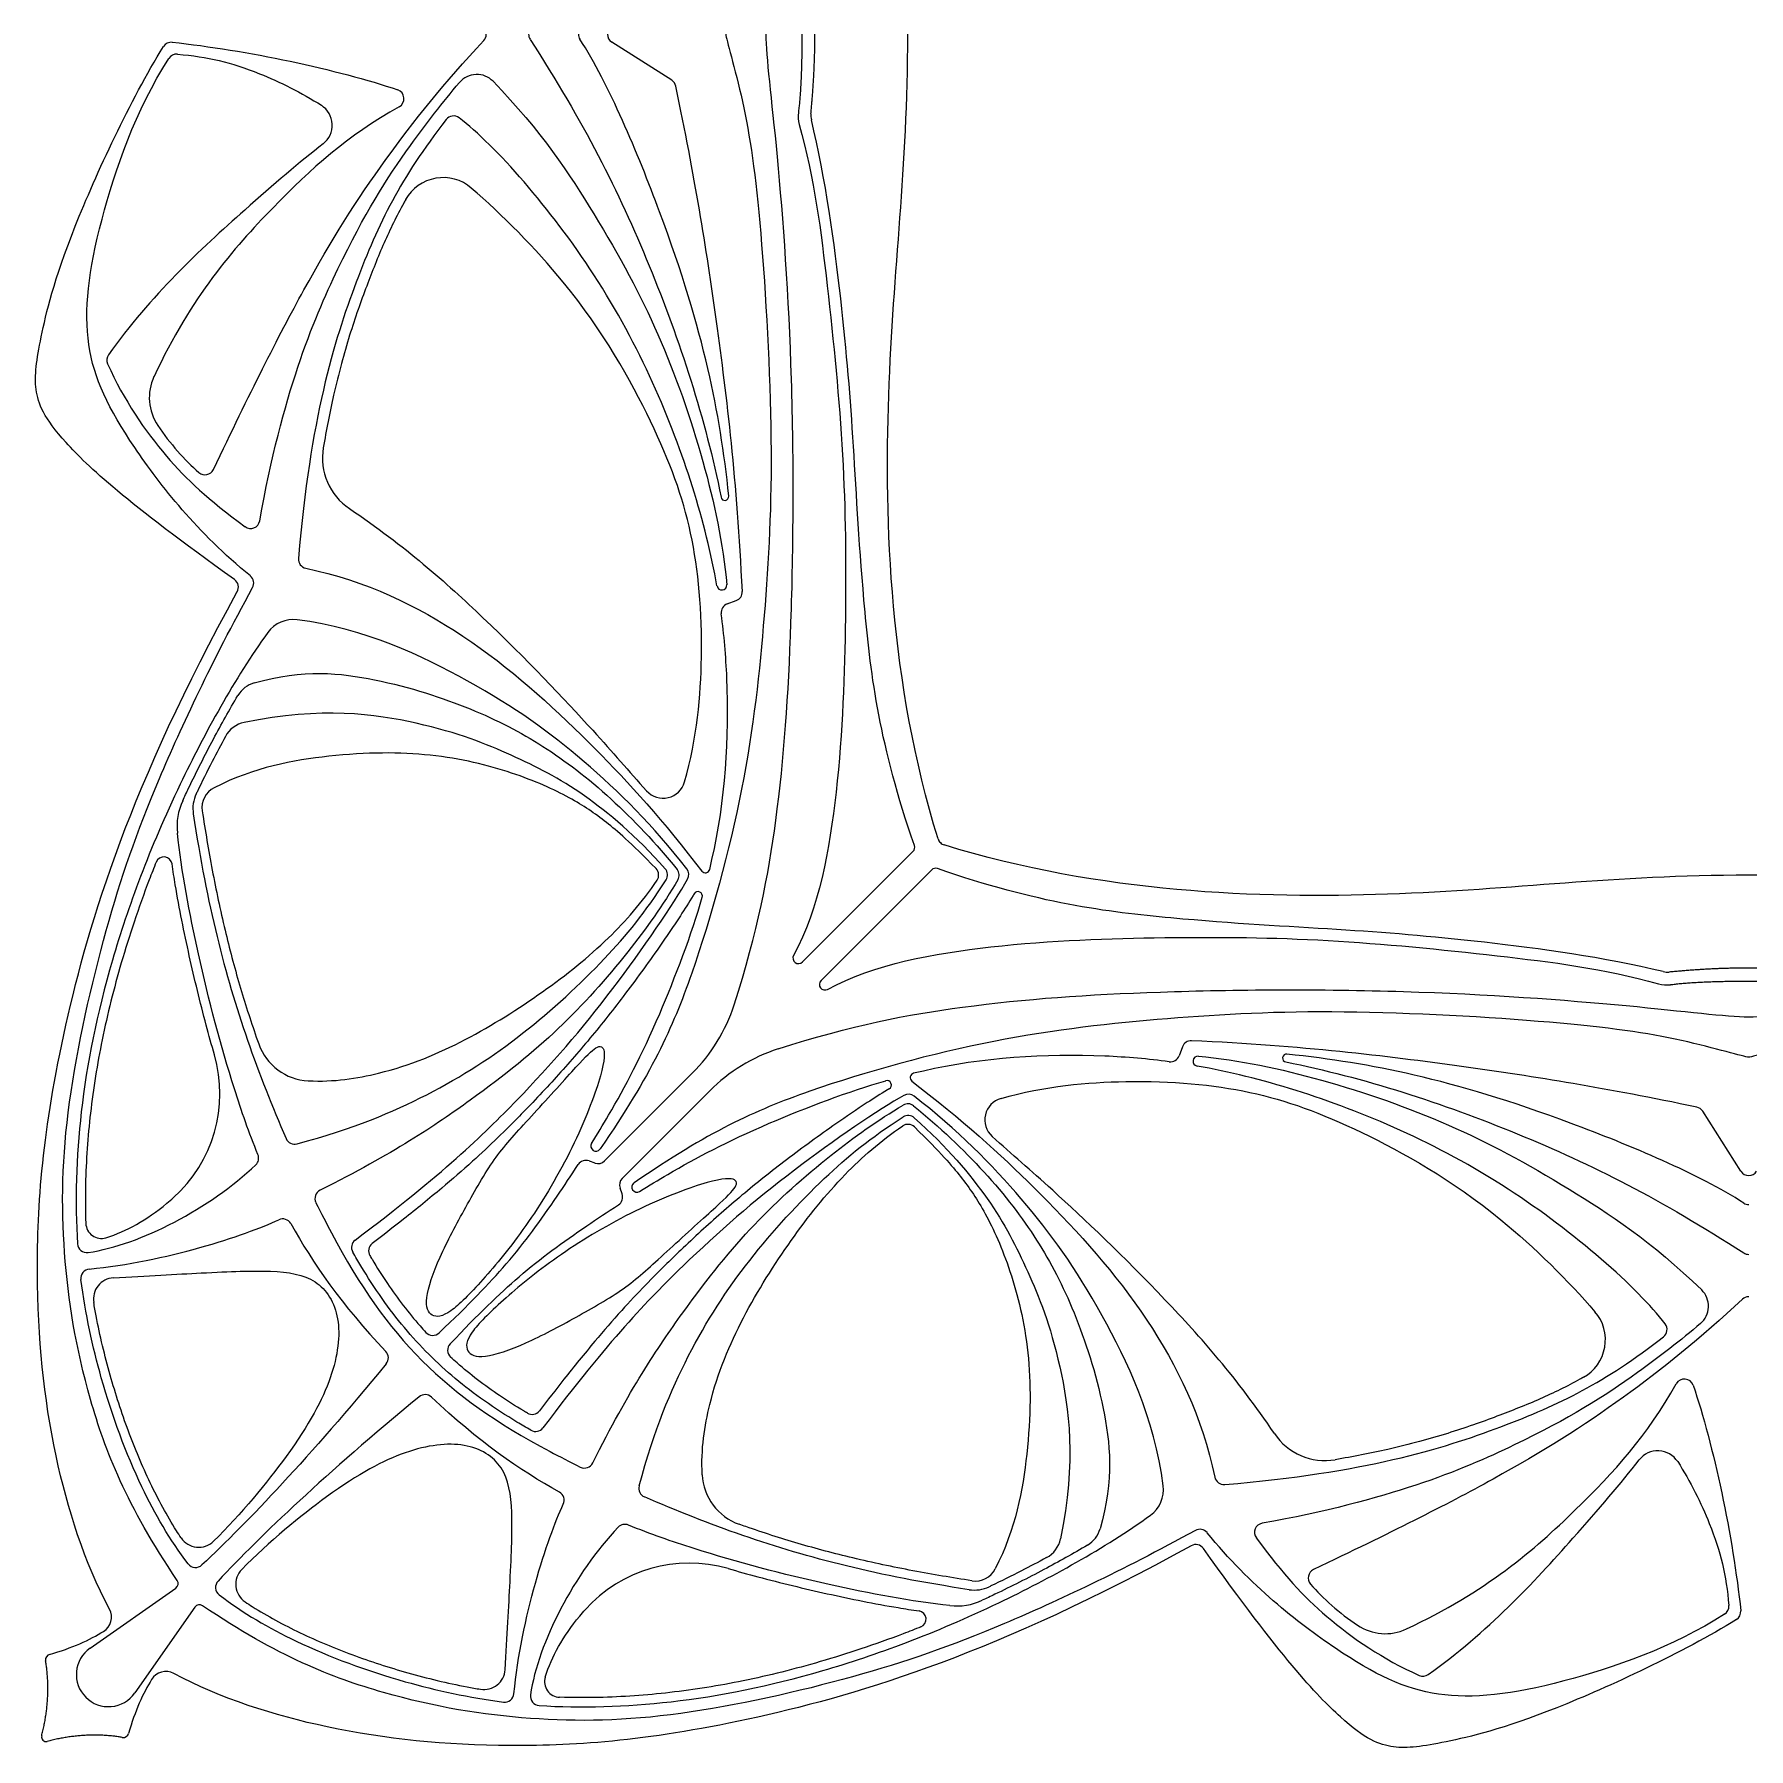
# Model space of a CAD drawing. Header units: millimetres. Extents: x -143 to 143, y -142 to 141.
# Drawn here: x -45.26 to 0.4, y -42.63 to 3.04 of the extents above; entities that cross this region are included whole.
import ezdxf

# ---------------------------------------------------------------- set-up
doc = ezdxf.new("R2010")
doc.units = ezdxf.units.MM
doc.header["$MEASUREMENT"] = 0
doc.layers.add('Layer 03', color=5, linetype='Continuous')

msp = doc.modelspace()

# ---------------------------------------------------------------- linework, layer by layer
at = {"layer": 'Layer 03'}
for p, q in [((-28.281, 1.815), (-29.878, 2.829)), ((-26.8, -12.133), (-26.562, -12.046)), ((-27.644, -19.038), (-27.479, -19.251)), ((-27.27, -19.205), (-27.208, -18.943)), ((-24.799, -21.671), (-21.852, -18.724)), ((-21.357, -19.219), (-24.304, -22.166)), ((-14.678, -23.93), (-14.766, -24.168)), ((-30.068, -26.968), (-27.734, -24.635)), ((-21.575, -24.576), (-21.838, -24.637)), ((-29.601, -27.435), (-27.268, -25.102)), ((-21.884, -24.846), (-21.671, -25.011)), ((0.196, -27.245), (-0.818, -25.648)), ((-30.479, -26.97), (-30.328, -27.025)), ((-29.603, -27.846), (-29.658, -27.695)), ((-43.774, -39.949), (-41.489, -38.349)), ((-40.982, -38.856), (-42.582, -41.141))]:
    msp.add_line(p, q, dxfattribs=at)
for centre, radius, start, end in [((-41.609, 2.58), 0.247, 83.9891, 148.4379), ((-33.469, 3.038), 0.247, 317.0522, 0), ((-31.846, 3.038), 0.247, 180, 212.9267), ((-30.517, 3.038), 0.247, 180, 212.7482), ((-29.745, 3.038), 0.247, 180, 237.5819), ((-41.469, 2.263), 0.247, 84.9216, 147.5141), ((-33.473, 1.364), 0.604, 44.1721, 139.7837), ((-35.659, 1.324), 0.247, 299.5316, 71.0611), ((-28.413, 1.606), 0.247, 11.8517, 57.5819), ((-37.954, 0.616), 0.63, 307.9583, 57.2054), ((-24.119, 0.853), 0.796, 172.425, 195.6414), ((-24.09, 0.875), 0.486, 174.3711, 193.7154), ((-34.093, 0.615), 0.247, 52.742, 142.0675), ((-34.367, -1.925), 1.146, 49.2513, 150.7966), ((-43.08, -5.64), 0.247, 144.5926, 204.1641), ((-40.867, -6.642), 1.328, 154.9843, 213.8034), ((-35.957, -8.246), 1.627, 170.4368, 236.0664), ((-40.71, -8.449), 0.247, 228.7295, 334.5117), ((-26.865, -9.272), 0.105, 191.1636, 5.9408), ((-39.498, -9.878), 0.247, 233.5306, 349.7736), ((-37.977, -10.942), 0.247, 175.1006, 258.3727), ((-39.661, -11.58), 0.247, 331.2379, 50.7295), ((-40.069, -11.689), 0.247, 331.1345, 54.4149), ((-26.945, -11.633), 0.131, 189.9559, 5.0461), ((-26.647, -11.814), 0.247, 290.1191, 2.7053), ((-26.715, -12.365), 0.247, 110.1191, 187.5772), ((-38.361, -13.386), 0.837, 82.6767, 144.2453), ((-39.197, -14.952), 0.742, 105.9484, 149.3055), ((-39.517, -16.018), 0.742, 101.6873, 151.576), ((-28.508, -16.716), 0.593, 221.8908, 344.2035), ((-40.11, -17.589), 0.924, 154.5163, 188.7168), ((-40.197, -17.56), 0.596, 117.0138, 188.6688), ((-39.839, -18.061), 1.618, 155.0465, 186.2758), ((-21.957, -18.619), 0.148, 315, 19.2621), ((-20.951, -18.318), 0.247, 197.1994, 225), ((-20.951, -18.318), 0.247, 225, 252.8006), ((-41.808, -19.093), 0.221, 8.3798, 158.1749), ((-21.252, -19.324), 0.148, 70.7379, 135), ((-28.875, -19.357), 0.247, 326.011, 44.0779), ((-28.64, -19.352), 0.247, 327.4498, 41.792), ((-28.328, -19.359), 0.247, 329.2452, 38.9435), ((-28.073, -19.344), 0.247, 331.1518, 37.7067), ((-27.385, -19.178), 0.119, 217.8753, 346.8825), ((-27.582, -19.917), 0.119, 344.109, 149.229), ((-24.904, -21.567), 0.148, 151.4633, 315), ((-24.199, -22.271), 0.148, 135, 298.5367), ((-1.779, -21.487), 0.796, 254.3586, 277.575), ((-1.758, -21.457), 0.486, 256.2846, 275.6289), ((-30.962, -21.407), 4.565, 315, 342.0456), ((-44.036, -25.177), 3.722, 311.7701, 16.0845), ((-37.888, -23.36), 1.478, 199.464, 267.163), ((-24.04, -28.33), 4.565, 107.9544, 135), ((-14.998, -24.083), 0.247, 262.4228, 339.8809), ((-14.446, -24.015), 0.247, 87.2947, 159.8809), ((-14.266, -24.313), 0.131, 84.9539, 260.0441), ((-11.905, -24.232), 0.105, 84.0592, 258.8364), ((-21.811, -24.752), 0.119, 103.1175, 232.1247), ((-22.55, -24.949), 0.119, 300.771, 105.891), ((-21.992, -25.695), 0.247, 51.0565, 120.7548), ((-21.977, -25.441), 0.247, 52.2933, 118.8482), ((-19.349, -25.875), 0.593, 105.7965, 228.1092), ((-1.027, -25.78), 0.247, 32.4181, 78.1483), ((-21.99, -26.242), 0.247, 45.9221, 123.989), ((-21.984, -26.008), 0.247, 48.208, 122.5502), ((-38.326, -26.275), 0.247, 203.5129, 285.0865), ((-39.531, -26.895), 0.247, 313.5418, 22.1524), ((-30.301, -26.576), 0.135, 148.1628, 325.4201), ((-30.564, -27.202), 0.247, 69.7754, 147.1486), ((-30.242, -26.794), 0.247, 249.7754, 315), ((0.405, -27.112), 0.247, 212.4181, 270), ((0.405, -27.112), 0.247, 270, 327.5819), ((-37.536, -27.972), 0.247, 116.5466, 206.4459), ((-29.835, -27.932), 0.247, 302.8514, 20.2246), ((-29.426, -27.609), 0.247, 135, 200.2246), ((-29.209, -27.668), 0.135, 124.5799, 301.8372), ((0.405, -27.885), 0.247, 237.2518, 270), ((-43.474, -28.621), 0.413, 181.983, 287.3952), ((-38.64, -28.761), 0.247, 28.9834, 115.0222), ((-43.861, -29.166), 0.247, 183.8133, 278.3792), ((-36.563, -29.276), 0.247, 127.0624, 209.8555), ((-36.109, -29.366), 0.247, 127.3064, 210.7805), ((0.405, -29.213), 0.247, 237.0733, 270), ((-43.771, -30.096), 0.247, 95.3661, 187.2232), ((-43.119, -30.648), 0.564, 93.5583, 189.5287), ((-1.269, -30.841), 0.604, 310.2163, 45.8279), ((0.405, -30.837), 0.247, 90, 132.9478), ((-4.558, -31.734), 1.146, 299.2034, 40.7487), ((-2.018, -31.461), 0.247, 307.9325, 37.258), ((-34.646, -31.371), 0.247, 222.5164, 313.5754), ((-34.004, -32.014), 0.247, 136.4246, 227.4836), ((-36.075, -32.216), 0.247, 320.6114, 43.5058), ((-1.309, -33.026), 0.247, 18.9389, 150.4684), ((-34.849, -33.442), 0.247, 46.4942, 129.3886), ((-31.999, -33.476), 0.247, 239.2195, 322.6936), ((-31.909, -33.93), 0.247, 240.1445, 322.9376), ((-10.879, -33.324), 1.627, 213.9336, 279.5632), ((-2.017, -35.321), 0.63, 32.7946, 142.0417), ((-30.605, -34.903), 0.247, 243.5541, 333.4534), ((-25.993, -35.255), 1.478, 182.837, 250.536), ((-13.574, -35.344), 0.247, 191.6273, 274.8994), ((-31.393, -36.007), 0.247, 334.9778, 61.0166), ((-28.908, -35.693), 0.247, 164.9135, 246.4871), ((-16.019, -35.728), 0.837, 305.7547, 7.3233), ((-29.527, -36.898), 0.247, 67.8476, 136.4582), ((-17.585, -36.565), 0.742, 300.6945, 344.0516), ((-14.213, -37.028), 0.247, 39.2705, 118.7621), ((-12.511, -36.865), 0.247, 100.2264, 216.4694), ((-40.88, -36.697), 0.564, 213.5479, 314.4495), ((-18.651, -36.884), 0.742, 298.424, 348.3127), ((-14.322, -37.436), 0.247, 35.5851, 118.8655), ((-40.963, -37.552), 0.247, 217.5155, 313.3766), ((-39.33, -38.247), 0.564, 135.5505, 236.4521), ((-27.81, -41.403), 3.722, 73.9155, 138.2299), ((-20.193, -37.564), 0.596, 261.3312, 332.9862), ((-11.082, -38.077), 0.247, 115.4883, 221.2705), ((-41.574, -38.228), 0.148, 305, 33.9945), ((-40.185, -38.33), 0.247, 136.6234, 232.4845), ((-20.221, -37.477), 0.924, 261.2832, 295.4837), ((-40.861, -38.941), 0.148, 56.0055, 145), ((-20.694, -37.206), 1.618, 263.7242, 294.9535), ((-43.648, -39.121), 0.446, 301.4581, 28.2117), ((-21.726, -39.175), 0.221, 291.8251, 81.6202), ((-0.37, -38.837), 0.247, 302.4859, 5.0784), ((-0.053, -38.976), 0.247, 301.5621, 6.0109), ((-9.275, -38.234), 1.328, 236.1966, 295.0157), ((-44.812, -40.257), 0.148, 105.5888, 189.6245), ((-43.283, -40.65), 0.856, 125, 225), ((-41.754, -41.015), 0.446, 61.7883, 148.5419), ((-33.281, -40.486), 0.564, 260.4713, 356.4417), ((-31.254, -40.842), 0.413, 162.6048, 268.017), ((-8.273, -40.447), 0.247, 245.8359, 305.4074), ((-43.283, -40.65), 0.856, 225, 325), ((-32.728, -41.138), 0.247, 262.7768, 354.6339), ((-31.799, -41.228), 0.247, 171.6208, 266.1867), ((-44.947, -42.315), 0.119, 165.7494, 225), ((-44.947, -42.315), 0.119, 225, 284.2506), ((-42.89, -42.179), 0.148, 260.3755, 344.4112)]:
    msp.add_arc(centre, radius, start, end, dxfattribs=at)
for points, degree in [([(-41.583, 2.826), (-39.634, 2.621), (-37.156, 2.099), (-35.579, 1.558)], 3), ([(-24.814, 3.038), (-24.814, 1.67), (-24.908, 0.958)], 2), ([(-24.574, 0.923), (-24.467, 2.006), (-24.467, 3.038)], 2), ([(-41.97, -7.38), (-41.646, -7.864), (-41.254, -8.3), (-40.873, -8.635)], 3), ([(0.405, -21.834), (-0.627, -21.834), (-1.71, -21.941)], 2), ([(2.52, -21.941), (1.437, -21.834), (0.405, -21.834)], 2), ([(-1.675, -22.275), (-0.963, -22.181), (0.405, -22.181)], 2), ([(0.405, -22.181), (1.773, -22.181), (2.484, -22.275)], 2), ([(-33.764, -28.198), (-34.01, -28.646), (-34.508, -29.568), (-34.903, -30.728), (-34.702, -31.164), (-34.232, -31.096), (-33.365, -30.222), (-32.177, -28.793), (-30.936, -26.761), (-30.103, -24.655), (-30.035, -23.882), (-30.313, -23.907), (-30.789, -24.43), (-32.179, -25.958), (-33.027, -26.879), (-33.517, -27.749), (-33.764, -28.198)], 3), ([(-43.825, -29.41), (-42.431, -29.205), (-40.581, -28.233), (-39.361, -27.074)], 3), ([(-30.83, -31.131), (-31.278, -31.378), (-32.201, -31.875), (-33.361, -32.27), (-33.797, -32.069), (-33.729, -31.599), (-32.855, -30.732), (-31.426, -29.544), (-29.394, -28.303), (-27.288, -27.47), (-26.515, -27.402), (-26.54, -27.68), (-27.063, -28.156), (-28.591, -29.546), (-29.512, -30.394), (-30.382, -30.884), (-30.83, -31.131)], 3), ([(-43.794, -29.85), (-41.783, -29.661), (-39.646, -28.957), (-38.745, -28.537)], 3), ([(-38.424, -28.641), (-37.844, -29.688), (-37.077, -30.801), (-35.896, -32.046)], 3), ([(-35.884, -32.373), (-37.951, -34.891), (-39.548, -36.555), (-40.793, -37.732)], 3), ([(-35.006, -33.251), (-37.524, -35.319), (-39.188, -36.915), (-40.365, -38.16)], 3), ([(-31.274, -35.791), (-32.321, -35.211), (-33.434, -34.444), (-34.679, -33.263)], 3), ([(-1.075, -32.946), (-0.534, -34.523), (-0.012, -37.001), (0.193, -38.95)], 3), ([(-32.482, -41.161), (-32.293, -39.15), (-31.59, -37.013), (-31.17, -36.112)], 3), ([(-29.707, -36.728), (-30.866, -37.948), (-31.838, -39.798), (-32.043, -41.192)], 3), ([(-11.268, -38.24), (-10.933, -38.621), (-10.497, -39.013), (-10.013, -39.337)], 3), ([(-44.852, -40.114), (-44.259, -39.949), (-43.776, -39.722), (-43.415, -39.501)], 3), ([(-45.062, -42.285), (-44.796, -41.237), (-44.958, -40.282)], 2), ([(-42.134, -40.782), (-42.355, -41.144), (-42.582, -41.626), (-42.747, -42.219)], 3), ([(-42.915, -42.325), (-43.87, -42.163), (-44.918, -42.43)], 2)]:
    msp.add_open_spline(points, degree=degree, dxfattribs=at)
for points, knots in [([(-40.486, -8.556), (-39.519, -6.525), (-37.995, -3.474), (-36.026, -0.349), (-34.333, 1.747), (-33.289, 2.869)], [1629.094708, 1629.094708, 1629.094708, 1629.094708, 1633.655394, 1638.427384, 1642.973061, 1642.973061, 1642.973061, 1642.973061]), ([(-32.054, 2.903), (-30.631, 0.707), (-28.768, -2.971), (-27.374, -7.23), (-26.968, -9.292)], [94.854055, 94.854055, 94.854055, 94.854055, 101.606517, 108.324755, 108.324755, 108.324755, 108.324755]), ([(-26.761, -9.261), (-26.881, -8.102), (-27.229, -5.89), (-28.382, -2.04), (-29.957, 1.71), (-30.725, 2.904)], [54.449564, 54.449564, 54.449564, 54.449564, 58.676529, 63.154669, 67.4683, 67.4683, 67.4683, 67.4683]), ([(-26.84, 3.038), (-26.84, 2.92), (-26.349, 1.379), (-25.894, -1.73), (-25.538, -8.074), (-25.777, -12.412), (-26.26, -16.946), (-27.702, -22.219), (-28.825, -24.671), (-30.19, -26.652)], [408.092154, 408.092154, 408.092154, 408.092154, 412.540223, 416.988293, 421.436363, 425.884433, 430.332502, 434.780572, 439.180656, 439.180656, 439.180656, 439.180656]), ([(-26.62, -22.814), (-25.983, -20.849), (-25.385, -17.65), (-25.055, -12.959), (-25.005, -6.07), (-25.468, 0.294), (-25.764, 2.442), (-25.764, 3.038)], [287.238288, 287.238288, 287.238288, 287.238288, 291.993526, 297.458454, 302.923381, 308.388309, 313.853237, 313.853237, 313.853237, 313.853237]), ([(-21.187, -18.391), (-22.478, -14.22), (-22.76, -5.677), (-21.995, -0.607), (-21.995, 3.038)], [397.042941, 397.042941, 397.042941, 397.042941, 407.95336, 418.97212, 418.97212, 418.97212, 418.97212]), ([(-39.925, -11.488), (-42.831, -9.408), (-44.851, -7.54), (-45.316, -6.437), (-45.144, -5.252), (-44.549, -2.685), (-42.699, 1.277), (-41.82, 2.709)], [1590.525589, 1590.525589, 1590.525589, 1590.525589, 1594.060987, 1597.668066, 1601.275145, 1604.882225, 1608.380481, 1608.380481, 1608.380481, 1608.380481]), ([(-39.504, -11.389), (-40.919, -10.232), (-42.917, -7.681), (-44.058, -5.356), (-43.706, -2.291), (-42.559, 1.012), (-41.678, 2.395)], [2688.279181, 2688.279181, 2688.279181, 2688.279181, 2692.279905, 2696.429842, 2700.579779, 2704.47507, 2704.47507, 2704.47507, 2704.47507]), ([(-41.447, 2.509), (-40.63, 2.436), (-39.606, 2.201), (-38.128, 1.478), (-37.613, 1.146)], [2704.748181, 2704.748181, 2704.748181, 2704.748181, 2707.243345, 2708.960402, 2708.960402, 2708.960402, 2708.960402]), ([(-39.255, -9.922), (-38.644, -6.536), (-37.023, -2.633), (-35.513, -0.228), (-34.376, 1.233), (-33.935, 1.754)], [2724.523154, 2724.523154, 2724.523154, 2724.523154, 2729.243054, 2734.141099, 2737.297678, 2737.297678, 2737.297678, 2737.297678]), ([(-33.04, 1.785), (-31.754, 0.461), (-30.133, -2.008), (-28.584, -4.886), (-27.405, -8.227), (-26.91, -10.539), (-26.814, -11.622)], [2738.3174, 2738.3174, 2738.3174, 2738.3174, 2741.948474, 2745.996966, 2750.045458, 2753.800512, 2753.800512, 2753.800512, 2753.800512]), ([(-26.4, -11.802), (-26.541, -8.833), (-27.063, -4.511), (-27.664, -0.759), (-28.171, 1.657)], [2804.464857, 2804.464857, 2804.464857, 2804.464857, 2811.468013, 2818.316885, 2818.316885, 2818.316885, 2818.316885]), ([(-35.537, 1.109), (-36.929, 0.321), (-38.839, -1.39), (-41.079, -3.957), (-42.07, -6.08)], [1615.31242, 1615.31242, 1615.31242, 1615.31242, 1620.413652, 1625.577846, 1625.577846, 1625.577846, 1625.577846]), ([(-34.288, 0.766), (-35.509, -0.8), (-36.684, -3.201), (-37.902, -7.173), (-38.223, -10.921)], [2768.780243, 2768.780243, 2768.780243, 2768.780243, 2775.125265, 2781.593551, 2781.593551, 2781.593551, 2781.593551]), ([(-27.075, -11.656), (-27.226, -10.796), (-27.858, -8.263), (-29.906, -3.416), (-32.98, 0.078), (-33.944, 0.811)], [2754.206812, 2754.206812, 2754.206812, 2754.206812, 2757.194284, 2762.984714, 2768.390487, 2768.390487, 2768.390487, 2768.390487]), ([(-24.886, 0.639), (-24.48, -0.81), (-24.118, -3.679), (-23.662, -8.225), (-23.625, -12.455), (-23.769, -16.937), (-24.353, -20.244), (-25.034, -21.496)], [161.151419, 161.151419, 161.151419, 161.151419, 165.639025, 170.293036, 174.947047, 179.601059, 183.895492, 183.895492, 183.895492, 183.895492]), ([(-21.817, -18.57), (-22.744, -15.916), (-23.216, -12.087), (-23.429, -7.807), (-23.706, -4.324), (-24.177, -0.817), (-24.562, 0.76)], [188.707392, 188.707392, 188.707392, 188.707392, 193.677056, 198.701356, 203.725657, 208.665815, 208.665815, 208.665815, 208.665815]), ([(-37.566, 0.119), (-38.177, -0.357), (-39.971, -1.891), (-42.16, -3.919), (-43.281, -5.497)], [2710.176157, 2710.176157, 2710.176157, 2710.176157, 2713.186751, 2717.809725, 2717.809725, 2717.809725, 2717.809725]), ([(-35.367, -1.366), (-35.384, -1.396), (-35.497, -1.6), (-35.695, -1.981), (-36.035, -2.714), (-36.343, -3.489), (-36.643, -4.311), (-36.87, -4.998), (-37.09, -5.757), (-37.336, -6.754), (-37.482, -7.505), (-37.561, -7.975)], [104.516993, 104.516993, 104.516993, 104.516993, 104.621396, 105.222184, 105.821535, 107.073035, 107.74975, 108.476258, 109.269199, 110.14586, 111.592031, 111.592031, 111.592031, 111.592031]), ([(-27.938, -16.877), (-27.605, -15.701), (-27.386, -13.211), (-27.664, -10.157), (-28.647, -7.474), (-30.6, -3.978), (-32.803, -1.761), (-33.619, -1.057)], [84.194435, 84.194435, 84.194435, 84.194435, 87.533443, 91.58269, 95.631936, 99.681183, 102.463272, 102.463272, 102.463272, 102.463272]), ([(-43.305, -5.741), (-42.873, -6.706), (-41.785, -8.3), (-40.641, -9.341), (-39.645, -10.077)], [2718.069655, 2718.069655, 2718.069655, 2718.069655, 2721.123818, 2724.015948, 2724.015948, 2724.015948, 2724.015948]), ([(-36.865, -9.595), (-35.384, -10.592), (-32.993, -12.718), (-30.432, -15.416), (-29.428, -16.578), (-28.949, -17.112)], [71.734649, 71.734649, 71.734649, 71.734649, 75.43047, 79.804845, 82.914539, 82.914539, 82.914539, 82.914539]), ([(-38.027, -11.184), (-36.423, -11.514), (-33.61, -12.897), (-30.545, -15.687), (-28.7, -17.681), (-27.644, -19.038)], [2781.956894, 2781.956894, 2781.956894, 2781.956894, 2786.520652, 2791.287018, 2795.597184, 2795.597184, 2795.597184, 2795.597184]), ([(-43.255, -38.91), (-43.927, -37.658), (-44.863, -34.695), (-45.327, -30.139), (-44.902, -24.208), (-42.702, -16.978), (-39.853, -11.808)], [1561.404007, 1561.404007, 1561.404007, 1561.404007, 1568.142059, 1575.512109, 1582.882158, 1590.16221, 1590.16221, 1590.16221, 1590.16221]), ([(-41.451, -38.145), (-42.805, -36.137), (-43.953, -33.193), (-44.565, -29.409), (-44.5, -25.62), (-43.355, -20.569), (-42.143, -17.115), (-40.535, -13.686), (-39.444, -11.699)], [2659.259078, 2659.259078, 2659.259078, 2659.259078, 2663.983162, 2668.801311, 2673.61946, 2678.437609, 2683.255758, 2687.932333, 2687.932333, 2687.932333, 2687.932333]), ([(-27.878, -19.193), (-28.759, -18.054), (-30.695, -16.139), (-33.241, -14.329), (-36.45, -12.788), (-38.254, -12.556)], [377.154095, 377.154095, 377.154095, 377.154095, 381.504193, 386.014304, 390.151118, 390.151118, 390.151118, 390.151118]), ([(-27.208, -18.943), (-26.847, -17.393), (-26.707, -15.045), (-26.886, -12.959), (-26.96, -12.398)], [2796.387397, 2796.387397, 2796.387397, 2796.387397, 2801.609508, 2803.553681, 2803.553681, 2803.553681, 2803.553681]), ([(-39.04, -12.897), (-39.919, -14.118), (-41.752, -17.458), (-43.328, -21.734), (-44.107, -25.597), (-44.182, -28.066), (-44.107, -29.182)], [391.06033, 391.06033, 391.06033, 391.06033, 394.271826, 398.37602, 402.480214, 406.303185, 406.303185, 406.303185, 406.303185]), ([(-39.401, -14.239), (-38.083, -13.862), (-36.035, -14.091), (-33.528, -14.913), (-31.703, -15.863), (-29.964, -17.186), (-28.691, -18.517), (-28.135, -19.204)], [426.425573, 426.425573, 426.425573, 426.425573, 428.982582, 431.720998, 434.459413, 437.197829, 439.769796, 439.769796, 439.769796, 439.769796]), ([(-41.306, -17.379), (-41.254, -17.266), (-40.992, -16.711), (-40.517, -15.768), (-40.062, -14.955), (-39.836, -14.574)], [422.653066, 422.653066, 422.653066, 422.653066, 423.030362, 424.513, 425.857662, 425.857662, 425.857662, 425.857662]), ([(-28.456, -19.187), (-29.249, -18.3), (-30.71, -17.065), (-32.49, -16.16), (-34.65, -15.288), (-37.601, -14.864), (-39.667, -15.292)], [36.909414, 36.909414, 36.909414, 36.909414, 40.054806, 43.362948, 46.671089, 49.810742, 49.810742, 49.810742, 49.810742]), ([(-40.17, -15.665), (-40.289, -15.886), (-40.547, -16.377), (-40.8, -16.889), (-40.938, -17.177), (-40.944, -17.191)], [50.464206, 50.464206, 50.464206, 50.464206, 51.227037, 52.14686, 52.195151, 52.195151, 52.195151, 52.195151]), ([(-28.698, -19.185), (-29.395, -18.465), (-30.083, -17.888), (-30.898, -17.315), (-32.438, -16.61), (-34.635, -16.073), (-37.225, -16.088), (-39.4, -16.485), (-40.467, -17.029)], [46.826404, 46.826404, 46.826404, 46.826404, 48.899332, 51.164695, 53.430058, 55.695421, 57.960784, 60.062007, 60.062007, 60.062007, 60.062007]), ([(-41.024, -17.729), (-40.648, -20.179), (-39.972, -22.863), (-38.919, -25.532), (-38.552, -26.374)], [52.753042, 52.753042, 52.753042, 52.753042, 58.061865, 60.709815, 60.709815, 60.709815, 60.709815]), ([(-40.786, -17.65), (-40.705, -18.175), (-40.527, -19.238), (-40.202, -20.785), (-39.808, -22.27), (-39.485, -23.273), (-39.303, -23.793), (-39.282, -23.852)], [60.815765, 60.815765, 60.815765, 60.815765, 62.428723, 64.083649, 65.612182, 67.088868, 67.281392, 67.281392, 67.281392, 67.281392]), ([(-39.302, -26.801), (-39.538, -26.222), (-40.125, -24.535), (-40.89, -21.654), (-41.336, -19.254), (-41.447, -18.238)], [412.168939, 412.168939, 412.168939, 412.168939, 414.259633, 418.274344, 421.761124, 421.761124, 421.761124, 421.761124]), ([(0.405, -19.362), (-3.24, -19.362), (-8.31, -20.127), (-16.853, -19.846), (-21.024, -18.554)], [374.871156, 374.871156, 374.871156, 374.871156, 385.889915, 396.800335, 396.800335, 396.800335, 396.800335]), ([(21.834, -18.554), (17.663, -19.846), (9.119, -20.127), (4.05, -19.362), (0.405, -19.362)], [352.941978, 352.941978, 352.941978, 352.941978, 363.852396, 374.871156, 374.871156, 374.871156, 374.871156]), ([(-42.013, -19.011), (-42.075, -19.167), (-42.282, -19.696), (-42.602, -20.587), (-43.045, -22.003), (-43.471, -23.693), (-43.788, -25.668), (-43.904, -27.306), (-43.9, -28.289), (-43.888, -28.636)], [27.007061, 27.007061, 27.007061, 27.007061, 27.515991, 28.731371, 29.879166, 32.01661, 34.015282, 35.941454, 36.995164, 36.995164, 36.995164, 36.995164]), ([(-40.46, -24.146), (-40.536, -23.883), (-40.778, -23.008), (-41.068, -21.812), (-41.332, -20.564), (-41.483, -19.748), (-41.563, -19.246), (-41.59, -19.061)], [21.151841, 21.151841, 21.151841, 21.151841, 21.982278, 23.905905, 24.883585, 25.8548, 26.423673, 26.423673, 26.423673, 26.423673]), ([(-38.261, -26.514), (-36.748, -26.106), (-34.638, -25.224), (-32.222, -23.66), (-29.988, -21.582), (-28.992, -20.362), (-28.432, -19.485)], [61.065748, 61.065748, 61.065748, 61.065748, 64.164231, 67.401084, 70.637937, 73.695116, 73.695116, 73.695116, 73.695116]), ([(-37.961, -24.836), (-37.283, -24.87), (-35.746, -24.633), (-33.756, -23.802), (-31.663, -22.475), (-30.01, -21.155), (-29.074, -20.093), (-28.67, -19.495)], [69.048149, 69.048149, 69.048149, 69.048149, 70.772792, 73.32165, 75.870509, 78.419367, 80.59774, 80.59774, 80.59774, 80.59774]), ([(-28.115, -19.486), (-28.515, -20.157), (-29.493, -21.528), (-31.246, -23.496), (-33.401, -25.232), (-35.701, -26.78), (-37.646, -27.751)], [440.073912, 440.073912, 440.073912, 440.073912, 442.985636, 446.38914, 449.792643, 453.074194, 453.074194, 453.074194, 453.074194]), ([(-36.712, -29.079), (-34.367, -27.308), (-32.234, -25.253), (-29.977, -22.674), (-28.213, -20.11), (-27.857, -19.464)], [363.596643, 363.596643, 363.596643, 363.596643, 368.059843, 372.631438, 376.863695, 376.863695, 376.863695, 376.863695]), ([(-1.873, -21.929), (-3.45, -21.545), (-6.957, -21.073), (-10.44, -20.796), (-14.72, -20.583), (-18.549, -20.111), (-21.203, -19.184)], [213.291706, 213.291706, 213.291706, 213.291706, 218.231864, 223.256165, 228.280466, 233.250129, 233.250129, 233.250129, 233.250129]), ([(-27.683, -19.856), (-27.693, -19.872), (-27.812, -20.07), (-28.115, -20.547), (-28.575, -21.223), (-29.085, -21.936), (-29.71, -22.779), (-30.495, -23.768), (-31.312, -24.698), (-31.928, -25.355), (-32.404, -25.849), (-32.933, -26.378), (-33.622, -27.021), (-34.458, -27.746), (-35.353, -28.472), (-35.978, -28.955), (-36.259, -29.17)], [257.85749, 257.85749, 257.85749, 257.85749, 257.914327, 258.55698, 259.572726, 260.394934, 261.217129, 262.755498, 264.226081, 264.972712, 265.48557, 266.308448, 267.243076, 268.343775, 269.666932, 270.739935, 270.739935, 270.739935, 270.739935]), ([(-30.416, -26.505), (-30.263, -26.258), (-29.653, -25.251), (-28.729, -23.507), (-27.739, -20.902), (-27.467, -19.949)], [251.123813, 251.123813, 251.123813, 251.123813, 252.101841, 255.038266, 257.511663, 257.511663, 257.511663, 257.511663]), ([(-24.129, -22.401), (-22.876, -21.72), (-19.57, -21.136), (-15.088, -20.992), (-10.858, -21.029), (-6.312, -21.486), (-3.443, -21.847), (-1.994, -22.253)], [238.062029, 238.062029, 238.062029, 238.062029, 242.356462, 247.010473, 251.664484, 256.318495, 260.806102, 260.806102, 260.806102, 260.806102]), ([(-25.447, -23.987), (-23.482, -23.35), (-20.283, -22.752), (-15.592, -22.422), (-8.703, -22.372), (-2.338, -22.836), (-0.191, -23.131), (0.405, -23.131)], [475.716121, 475.716121, 475.716121, 475.716121, 480.471359, 485.936287, 491.401215, 496.866143, 502.33107, 502.33107, 502.33107, 502.33107]), ([(0.405, -23.131), (1, -23.131), (3.148, -22.836), (9.512, -22.372), (16.401, -22.422), (21.093, -22.752), (24.292, -23.35), (26.257, -23.987)], [502.33107, 502.33107, 502.33107, 502.33107, 507.795998, 513.260926, 518.725854, 524.190782, 528.94602, 528.94602, 528.94602, 528.94602]), ([(0.405, -24.207), (0.287, -24.207), (-1.254, -23.716), (-4.363, -23.261), (-10.707, -22.905), (-15.045, -23.144), (-19.579, -23.627), (-24.851, -25.069), (-27.304, -26.192), (-29.285, -27.558)], [408.092154, 408.092154, 408.092154, 408.092154, 412.540223, 416.988293, 421.436362, 425.884432, 430.332502, 434.780571, 439.180656, 439.180656, 439.180656, 439.180656]), ([(30.095, -27.558), (28.114, -26.192), (25.661, -25.069), (20.389, -23.627), (15.854, -23.144), (11.516, -22.905), (5.173, -23.261), (2.064, -23.716), (0.523, -24.207), (0.405, -24.207)], [377.003651, 377.003651, 377.003651, 377.003651, 381.403736, 385.851806, 390.299876, 394.747945, 399.196015, 403.644084, 408.092154, 408.092154, 408.092154, 408.092154]), ([(-15.03, -24.328), (-15.591, -24.253), (-17.678, -24.074), (-20.026, -24.214), (-21.575, -24.576)], [2505.834468, 2505.834468, 2505.834468, 2505.834468, 2507.77864, 2513.000752, 2513.000752, 2513.000752, 2513.000752]), ([(-0.976, -25.538), (-3.392, -25.031), (-7.144, -24.43), (-11.466, -23.908), (-14.435, -23.768)], [2491.071264, 2491.071264, 2491.071264, 2491.071264, 2497.920135, 2504.923292, 2504.923292, 2504.923292, 2504.923292]), ([(-14.254, -24.182), (-13.171, -24.277), (-10.86, -24.773), (-7.518, -25.951), (-4.641, -27.5), (-2.172, -29.121), (-0.848, -30.407)], [2555.587637, 2555.587637, 2555.587637, 2555.587637, 2559.342691, 2563.391183, 2567.439675, 2571.070749, 2571.070749, 2571.070749, 2571.070749]), ([(0.271, -28.092), (-0.923, -27.325), (-4.673, -25.749), (-8.523, -24.596), (-10.735, -24.248), (-11.894, -24.128)], [67.754082, 67.754082, 67.754082, 67.754082, 72.067715, 76.545854, 80.772818, 80.772818, 80.772818, 80.772818]), ([(-1.822, -31.311), (-2.555, -30.347), (-6.049, -27.274), (-10.896, -25.225), (-13.429, -24.593), (-14.289, -24.442)], [2540.997662, 2540.997662, 2540.997662, 2540.997662, 2546.403435, 2552.193865, 2555.181337, 2555.181337, 2555.181337, 2555.181337]), ([(-11.925, -24.335), (-9.863, -24.742), (-5.604, -26.135), (-1.926, -27.998), (0.271, -29.421)], [81.096016, 81.096016, 81.096016, 81.096016, 87.814251, 94.566716, 94.566716, 94.566716, 94.566716]), ([(-22.489, -25.051), (-22.505, -25.06), (-22.703, -25.179), (-23.18, -25.482), (-23.856, -25.942), (-24.569, -26.452), (-25.412, -27.077), (-26.401, -27.862), (-27.331, -28.679), (-27.987, -29.295), (-28.482, -29.771), (-29.011, -30.3), (-29.654, -30.989), (-30.379, -31.825), (-31.105, -32.72), (-31.588, -33.345), (-31.803, -33.626)], [446.335323, 446.335323, 446.335323, 446.335323, 446.392161, 447.034813, 448.050559, 448.872768, 449.694962, 451.233331, 452.703915, 453.450546, 453.963403, 454.786281, 455.720909, 456.821609, 458.144766, 459.217769, 459.217769, 459.217769, 459.217769]), ([(-29.138, -27.783), (-28.891, -27.63), (-27.884, -27.021), (-26.14, -26.096), (-23.535, -25.106), (-22.582, -24.835)], [439.601647, 439.601647, 439.601647, 439.601647, 440.579674, 443.5161, 445.989497, 445.989497, 445.989497, 445.989497]), ([(-21.671, -25.011), (-20.314, -26.067), (-18.32, -27.912), (-15.53, -30.977), (-14.147, -33.79), (-13.817, -35.394)], [2513.790965, 2513.790965, 2513.790965, 2513.790965, 2518.101131, 2522.867497, 2527.431255, 2527.431255, 2527.431255, 2527.431255]), ([(-19.51, -25.305), (-18.333, -24.972), (-15.844, -24.754), (-12.79, -25.031), (-10.107, -26.014), (-6.611, -27.967), (-4.394, -30.17), (-3.69, -30.986)], [84.194435, 84.194435, 84.194435, 84.194435, 87.533443, 91.582689, 95.631936, 99.681183, 102.463272, 102.463272, 102.463272, 102.463272]), ([(-22.096, -25.224), (-22.743, -25.58), (-25.307, -27.344), (-27.886, -29.601), (-29.941, -31.734), (-31.712, -34.079)], [342.726404, 342.726404, 342.726404, 342.726404, 346.95866, 351.530254, 355.993455, 355.993455, 355.993455, 355.993455]), ([(-30.384, -35.014), (-29.413, -33.069), (-27.865, -30.768), (-26.129, -28.613), (-24.161, -26.86), (-22.79, -25.882), (-22.119, -25.482)], [466.849154, 466.849154, 466.849154, 466.849154, 470.130705, 473.534208, 476.937712, 479.849435, 479.849435, 479.849435, 479.849435]), ([(-21.837, -25.503), (-21.15, -26.058), (-19.819, -27.331), (-18.496, -29.07), (-17.546, -30.895), (-16.724, -33.402), (-16.495, -35.45), (-16.872, -36.769)], [480.153552, 480.153552, 480.153552, 480.153552, 482.725519, 485.463935, 488.20235, 490.940765, 493.497775, 493.497775, 493.497775, 493.497775]), ([(-15.189, -35.622), (-15.421, -33.818), (-16.962, -30.608), (-18.772, -28.062), (-20.687, -26.126), (-21.826, -25.245)], [329.43898, 329.43898, 329.43898, 329.43898, 333.575795, 338.085905, 342.436003, 342.436003, 342.436003, 342.436003]), ([(-29.147, -35.628), (-28.739, -34.115), (-27.857, -32.006), (-26.293, -29.589), (-24.215, -27.355), (-22.995, -26.36), (-22.117, -25.799)], [61.065748, 61.065748, 61.065748, 61.065748, 64.164231, 67.401085, 70.637938, 73.695116, 73.695116, 73.695116, 73.695116]), ([(-21.82, -25.823), (-20.933, -26.616), (-19.698, -28.077), (-18.793, -29.857), (-17.921, -32.017), (-17.497, -34.968), (-17.925, -37.035)], [36.909414, 36.909414, 36.909414, 36.909414, 40.054806, 43.362948, 46.671089, 49.810742, 49.810742, 49.810742, 49.810742]), ([(-27.469, -35.328), (-27.503, -34.65), (-27.266, -33.113), (-26.434, -31.123), (-25.108, -29.03), (-23.788, -27.377), (-22.726, -26.441), (-22.128, -26.037)], [69.048149, 69.048149, 69.048149, 69.048149, 70.772792, 73.321651, 75.870509, 78.419368, 80.59774, 80.59774, 80.59774, 80.59774]), ([(-21.818, -26.065), (-21.098, -26.762), (-20.521, -27.45), (-19.948, -28.265), (-19.243, -29.805), (-18.705, -32.002), (-18.721, -34.592), (-19.118, -36.767), (-19.662, -37.834)], [46.826404, 46.826404, 46.826404, 46.826404, 48.899333, 51.164695, 53.430058, 55.695421, 57.960784, 60.062007, 60.062007, 60.062007, 60.062007]), ([(-12.228, -34.232), (-13.225, -32.751), (-15.351, -30.36), (-18.049, -27.799), (-19.211, -26.796), (-19.745, -26.317)], [71.734649, 71.734649, 71.734649, 71.734649, 75.43047, 79.804845, 82.914539, 82.914539, 82.914539, 82.914539]), ([(-34.476, -31.55), (-33.684, -30.797), (-32.58, -29.672), (-31.603, -28.325), (-30.96, -27.358), (-30.772, -27.068)], [274.066939, 274.066939, 274.066939, 274.066939, 276.800556, 279.736982, 280.936463, 280.936463, 280.936463, 280.936463]), ([(-43.351, -29.016), (-42.794, -28.842), (-42.223, -28.524), (-41.613, -28.003), (-41.557, -27.952)], [37.764602, 37.764602, 37.764602, 37.764602, 40.268563, 40.523699, 40.523699, 40.523699, 40.523699]), ([(-37.757, -28.083), (-37.618, -28.363), (-36.7, -30.143), (-35.859, -31.361), (-34.926, -32.293)], [453.466454, 453.466454, 453.466454, 453.466454, 454.449766, 459.961674, 459.961674, 459.961674, 459.961674]), ([(-34.183, -31.843), (-33.429, -31.052), (-32.305, -29.948), (-30.958, -28.97), (-29.991, -28.327), (-29.7, -28.139)], [462.544772, 462.544772, 462.544772, 462.544772, 465.278389, 468.214816, 469.414297, 469.414297, 469.414297, 469.414297]), ([(-34.751, -32.119), (-34.978, -31.892), (-35.414, -31.417), (-36.016, -30.629), (-36.458, -29.945), (-36.706, -29.523), (-36.777, -29.399)], [359.795049, 359.795049, 359.795049, 359.795049, 360.765562, 361.751639, 362.801459, 363.23539, 363.23539, 363.23539, 363.23539]), ([(-36.322, -29.493), (-36.302, -29.525), (-36.152, -29.775), (-35.866, -30.225), (-35.44, -30.82), (-35.089, -31.249), (-34.881, -31.481), (-34.829, -31.538)], [271.10416, 271.10416, 271.10416, 271.10416, 271.218517, 271.988139, 272.722664, 273.43531, 273.669619, 273.669619, 273.669619, 273.669619]), ([(-41.159, -37.703), (-41.652, -37.061), (-42.53, -35.541), (-43.469, -33.001), (-43.899, -31.049), (-44.016, -30.127)], [45.406372, 45.406372, 45.406372, 45.406372, 48.720794, 52.824987, 56.110626, 56.110626, 56.110626, 56.110626]), ([(-43.154, -30.085), (-42.257, -30.029), (-40.488, -29.935), (-38.885, -29.867), (-37.686, -30.052), (-37.041, -31.081), (-37.236, -32.692), (-38.211, -34.507), (-39.749, -36.378), (-40.485, -37.1)], [8.362132, 8.362132, 8.362132, 8.362132, 10.139264, 12.31168, 14.484095, 16.656511, 18.828926, 21.001342, 22.769177, 22.769177, 22.769177, 22.769177]), ([(-41.35, -37.009), (-41.392, -36.947), (-41.563, -36.682), (-41.845, -36.199), (-42.29, -35.32), (-42.779, -34.153), (-43.261, -32.664), (-43.539, -31.512), (-43.656, -30.86), (-43.676, -30.741)], [23.77431, 23.77431, 23.77431, 23.77431, 24.00178, 24.731444, 25.46915, 26.98874, 28.570117, 30.214396, 30.579878, 30.579878, 30.579878, 30.579878]), ([(0.236, -30.656), (-0.886, -31.701), (-2.981, -33.393), (-6.107, -35.363), (-9.158, -36.886), (-11.188, -37.854)], [1470.787887, 1470.787887, 1470.787887, 1470.787887, 1475.333565, 1480.105554, 1484.666239, 1484.666239, 1484.666239, 1484.666239]), ([(-0.878, -31.302), (-1.4, -31.743), (-2.86, -32.88), (-5.266, -34.39), (-9.169, -36.011), (-12.555, -36.622)], [2572.090471, 2572.090471, 2572.090471, 2572.090471, 2575.24705, 2580.145095, 2584.864995, 2584.864995, 2584.864995, 2584.864995]), ([(-13.553, -35.591), (-9.806, -35.269), (-5.834, -34.051), (-3.433, -32.876), (-1.866, -31.656)], [2527.794598, 2527.794598, 2527.794598, 2527.794598, 2534.262884, 2540.607906, 2540.607906, 2540.607906, 2540.607906]), ([(-34.926, -32.293), (-33.994, -33.226), (-32.776, -34.067), (-30.996, -34.985), (-30.715, -35.124)], [459.961674, 459.961674, 459.961674, 459.961674, 465.473582, 466.456894, 466.456894, 466.456894, 466.456894]), ([(-32.032, -34.144), (-32.156, -34.073), (-32.578, -33.825), (-33.262, -33.383), (-34.05, -32.781), (-34.525, -32.345), (-34.751, -32.119)], [356.354708, 356.354708, 356.354708, 356.354708, 356.788639, 357.838459, 358.824537, 359.795049, 359.795049, 359.795049, 359.795049]), ([(-32.126, -33.689), (-32.158, -33.669), (-32.408, -33.52), (-32.858, -33.233), (-33.452, -32.808), (-33.881, -32.456), (-34.114, -32.248), (-34.171, -32.196)], [459.581993, 459.581993, 459.581993, 459.581993, 459.696351, 460.465972, 461.200498, 461.913144, 462.147452, 462.147452, 462.147452, 462.147452]), ([(-3.999, -32.734), (-4.029, -32.751), (-4.232, -32.864), (-4.614, -33.062), (-5.347, -33.402), (-6.122, -33.71), (-6.943, -34.01), (-7.631, -34.237), (-8.389, -34.457), (-9.387, -34.703), (-10.138, -34.849), (-10.608, -34.929)], [62.774895, 62.774895, 62.774895, 62.774895, 62.879298, 63.480085, 64.079437, 65.330937, 66.007652, 66.73416, 67.527101, 68.403762, 69.849933, 69.849933, 69.849933, 69.849933]), ([(-8.713, -39.437), (-6.59, -38.446), (-4.023, -36.206), (-2.312, -34.296), (-1.524, -32.904)], [1488.183102, 1488.183102, 1488.183102, 1488.183102, 1493.347295, 1498.448528, 1498.448528, 1498.448528, 1498.448528]), ([(-32.717, -40.521), (-32.662, -39.624), (-32.568, -37.855), (-32.5, -36.252), (-32.685, -35.053), (-33.714, -34.408), (-35.325, -34.603), (-37.139, -35.578), (-39.011, -37.116), (-39.733, -37.852)], [8.362132, 8.362132, 8.362132, 8.362132, 10.139264, 12.31168, 14.484095, 16.656511, 18.828926, 21.001342, 22.769177, 22.769177, 22.769177, 22.769177]), ([(-8.13, -40.649), (-6.552, -39.527), (-4.524, -37.338), (-2.99, -35.544), (-2.514, -34.934)], [2591.578424, 2591.578424, 2591.578424, 2591.578424, 2596.201398, 2599.211992, 2599.211992, 2599.211992, 2599.211992]), ([(-1.487, -34.98), (-1.155, -35.495), (-0.432, -36.973), (-0.197, -37.997), (-0.124, -38.815)], [2600.427747, 2600.427747, 2600.427747, 2600.427747, 2602.144804, 2604.639968, 2604.639968, 2604.639968, 2604.639968]), ([(-20.361, -38.391), (-22.811, -38.015), (-25.496, -37.34), (-28.164, -36.286), (-29.007, -35.919)], [52.753042, 52.753042, 52.753042, 52.753042, 58.061865, 60.709815, 60.709815, 60.709815, 60.709815]), ([(-31.815, -41.475), (-30.698, -41.549), (-28.23, -41.474), (-24.367, -40.695), (-20.091, -39.12), (-16.751, -37.286), (-15.53, -36.407)], [513.620163, 513.620163, 513.620163, 513.620163, 517.443134, 521.547328, 525.651522, 528.863017, 528.863017, 528.863017, 528.863017]), ([(-14.332, -36.811), (-16.319, -37.902), (-19.748, -39.51), (-23.202, -40.723), (-28.252, -41.867), (-32.042, -41.932), (-35.826, -41.32), (-38.77, -40.172), (-40.778, -38.818)], [2621.455816, 2621.455816, 2621.455816, 2621.455816, 2626.132391, 2630.95054, 2635.768688, 2640.586837, 2645.404986, 2650.129071, 2650.129071, 2650.129071, 2650.129071]), ([(-20.871, -38.814), (-21.887, -38.703), (-24.287, -38.257), (-27.168, -37.492), (-28.854, -36.906), (-29.434, -36.67)], [498.162224, 498.162224, 498.162224, 498.162224, 501.649004, 505.663715, 507.754409, 507.754409, 507.754409, 507.754409]), ([(-20.283, -38.153), (-20.808, -38.073), (-21.87, -37.894), (-23.418, -37.569), (-24.903, -37.175), (-25.906, -36.852), (-26.425, -36.67), (-26.485, -36.649)], [60.815765, 60.815765, 60.815765, 60.815765, 62.428723, 64.083649, 65.612182, 67.088868, 67.281392, 67.281392, 67.281392, 67.281392]), ([(-0.237, -39.045), (-1.621, -39.926), (-4.924, -41.073), (-7.988, -41.425), (-10.314, -40.284), (-12.865, -38.286), (-14.022, -36.872)], [2604.913079, 2604.913079, 2604.913079, 2604.913079, 2608.808371, 2612.958308, 2617.108245, 2621.108968, 2621.108968, 2621.108968, 2621.108968]), ([(-14.441, -37.22), (-19.61, -40.069), (-26.84, -42.269), (-32.771, -42.694), (-37.328, -42.23), (-40.291, -41.294), (-41.543, -40.622)], [1523.598738, 1523.598738, 1523.598738, 1523.598738, 1530.87879, 1538.24884, 1545.618889, 1552.35694, 1552.35694, 1552.35694, 1552.35694]), ([(-17.206, -37.203), (-17.587, -37.429), (-18.401, -37.884), (-19.344, -38.359), (-19.899, -38.621), (-20.011, -38.673)], [494.065685, 494.065685, 494.065685, 494.065685, 495.410348, 496.892986, 497.270282, 497.270282, 497.270282, 497.270282]), ([(0.077, -39.187), (-1.356, -40.067), (-5.318, -41.916), (-7.885, -42.511), (-9.069, -42.684), (-10.173, -42.218), (-12.041, -40.198), (-14.121, -37.292)], [1505.380467, 1505.380467, 1505.380467, 1505.380467, 1508.878723, 1512.485802, 1516.092881, 1519.69996, 1523.235358, 1523.235358, 1523.235358, 1523.235358]), ([(-12.71, -37.012), (-11.974, -38.008), (-10.933, -39.152), (-9.339, -40.24), (-8.374, -40.673)], [2585.372201, 2585.372201, 2585.372201, 2585.372201, 2588.264332, 2591.318494, 2591.318494, 2591.318494, 2591.318494]), ([(-26.779, -37.827), (-26.516, -37.903), (-25.641, -38.146), (-24.445, -38.436), (-23.197, -38.699), (-22.381, -38.85), (-21.879, -38.93), (-21.694, -38.957)], [21.151841, 21.151841, 21.151841, 21.151841, 21.982278, 23.905905, 24.883585, 25.8548, 26.423673, 26.423673, 26.423673, 26.423673]), ([(-18.298, -37.537), (-18.519, -37.657), (-19.01, -37.915), (-19.521, -38.167), (-19.809, -38.305), (-19.824, -38.312)], [50.464206, 50.464206, 50.464206, 50.464206, 51.227037, 52.14686, 52.195151, 52.195151, 52.195151, 52.195151]), ([(-40.335, -38.526), (-39.693, -39.019), (-38.173, -39.897), (-35.634, -40.837), (-33.682, -41.266), (-32.76, -41.383)], [55.56393, 55.56393, 55.56393, 55.56393, 58.878351, 62.982545, 66.268184, 66.268184, 66.268184, 66.268184]), ([(-39.642, -38.717), (-39.579, -38.759), (-39.314, -38.93), (-38.832, -39.212), (-37.953, -39.657), (-36.785, -40.147), (-35.296, -40.628), (-34.145, -40.906), (-33.493, -41.023), (-33.374, -41.043)], [23.77431, 23.77431, 23.77431, 23.77431, 24.00178, 24.731444, 25.46915, 26.98874, 28.570117, 30.214396, 30.579878, 30.579878, 30.579878, 30.579878]), ([(-31.649, -40.718), (-31.474, -40.161), (-31.157, -39.59), (-30.636, -38.98), (-30.585, -38.924)], [14.167556, 14.167556, 14.167556, 14.167556, 16.671517, 16.926653, 16.926653, 16.926653, 16.926653]), ([(-21.644, -39.38), (-21.8, -39.443), (-22.329, -39.65), (-23.22, -39.969), (-24.636, -40.412), (-26.326, -40.838), (-28.301, -41.155), (-29.939, -41.271), (-30.921, -41.267), (-31.269, -41.255)], [27.007061, 27.007061, 27.007061, 27.007061, 27.515991, 28.731371, 29.879166, 32.01661, 34.015282, 35.941454, 36.995164, 36.995164, 36.995164, 36.995164])]:
    msp.add_open_spline(points, degree=3, knots=knots, dxfattribs=at)

doc.saveas('drawing.dxf')
